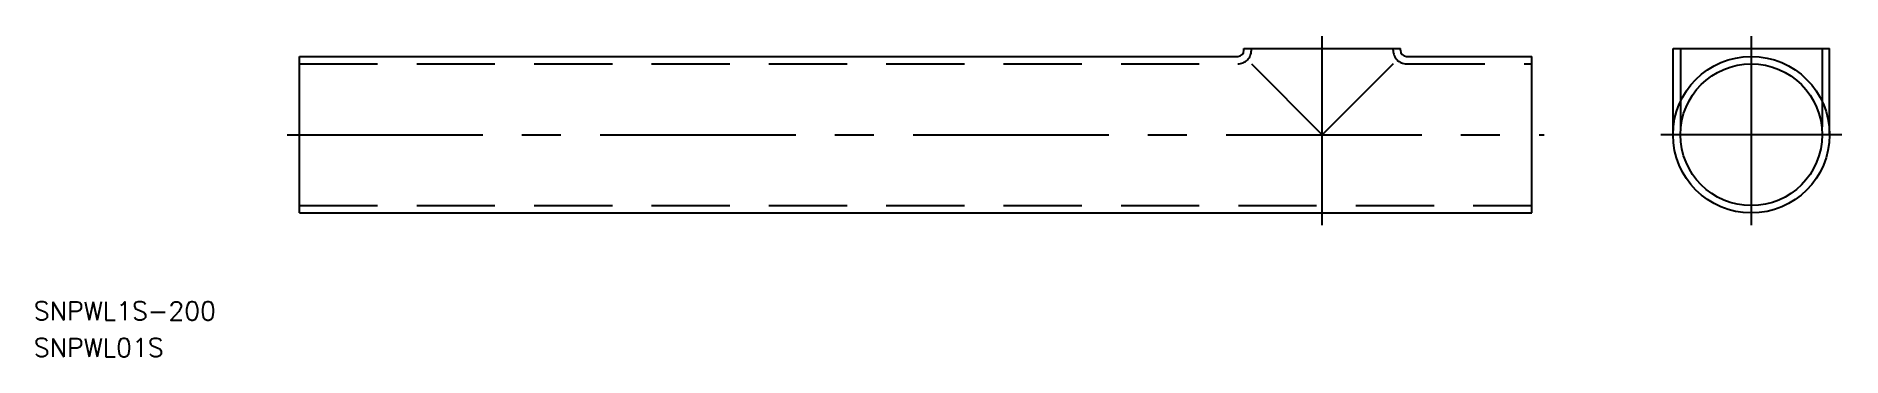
# Model space of a CAD drawing. Extents: x -278 to 15, y -36 to 16.
import ezdxf

# ---------------------------------------------------------------- set-up
doc = ezdxf.new("R2010")
doc.units = 0
doc.linetypes.add('CENTER', pattern=[50.8, 31.75, -6.35, 6.35, -6.35])
doc.linetypes.add('DASHED', pattern=[19.05, 12.7, -6.35])
doc.layers.get('0').update_dxf_attribs({"linetype": 'CONTINUOUS'})
doc.layers.add('CENTER', color=1, linetype='CENTER')
doc.layers.add('外形線', color=7, linetype='CONTINUOUS')
doc.styles.get("Standard").update_dxf_attribs({"font": 'txt.shx', "height": 3, "bigfont": 'bigfont.shx'})

# ---------------------------------------------------------------- blocks, each defined once
blk = doc.blocks.new('*U2')
at = {"color": 7, "linetype": 'CONTINUOUS'}
blk.add_text('SNPWL1S-200', height=3, dxfattribs=at).set_placement((-278.75, -30.1))
blk = doc.blocks.new('*U3')
at = {"color": 7, "linetype": 'CONTINUOUS'}
blk.add_text('SNPWL01S', height=3, dxfattribs=at).set_placement((-278.75, -36.05))

msp = doc.modelspace()

# ---------------------------------------------------------------- linework, layer by layer
at = {"color": 7, "linetype": 'CONTINUOUS'}
for p, q in [((-235.64, 12.7), (-83.34, 12.7)), ((-235.64, -12.7), (-235.64, 12.7)), ((-82.34, 14), (-56.94, 14)), ((-55.94, 12.7), (-35.64, 12.7)), ((-35.64, -12.7), (-35.64, 12.7)), ((-12.7, 14), (12.7, 14)), ((-12.7, 0), (-12.7, 14)), ((12.7, 0), (12.7, 14)), ((-81.14, 11.5), (-69.64, 0)), ((-58.14, 11.5), (-69.64, 0)), ((-235.64, -12.7), (-35.64, -12.7))]:
    msp.add_line(p, q, dxfattribs=at)
at = {"color": 3, "linetype": 'DASHED'}
for p, q in [((-81.14, 13.7), (-81.14, 14)), ((-58.14, 13.7), (-58.14, 14)), ((-11.5, 14), (-11.5, 0)), ((11.5, 14), (11.5, 0)), ((-235.64, 11.5), (-83.34, 11.5)), ((-55.94, 11.5), (-35.64, 11.5)), ((-235.64, -11.5), (-35.64, -11.5))]:
    msp.add_line(p, q, dxfattribs=at)
at = {"color": 7, "linetype": 'CONTINUOUS'}
for radius in [12.7, 11.5]:
    msp.add_circle((0, 0), radius, dxfattribs=at)
at = {"color": 3, "linetype": 'DASHED'}
for centre, start, end in [((-83.34, 13.7), 270, 0), ((-55.94, 13.7), 180, 270)]:
    msp.add_arc(centre, 2.2, start, end, dxfattribs=at)
at = {"layer": 'CENTER', "color": 1, "linetype": 'CENTER'}
for p, q in [((-69.64, -14.7), (-69.64, 16)), ((0, 16), (0, -14.7)), ((-237.64, 0), (-33.64, 0)), ((14.7, 0), (-14.7, 0))]:
    msp.add_line(p, q, dxfattribs=at)
at = {"layer": '外形線'}
for p, q in [((-82.34, 13.7), (-82.34, 14)), ((-56.94, 13.7), (-56.94, 14))]:
    msp.add_line(p, q, dxfattribs=at)
for centre, start, end in [((-83.34, 13.7), 270, 0), ((-55.94, 13.7), 180, 270)]:
    msp.add_arc(centre, 1, start, end, dxfattribs=at)

# ---------------------------------------------------------------- block references
at = {"color": 7, "linetype": 'CONTINUOUS'}
for name in ['*U2', '*U3']:
    msp.add_blockref(name, (0, 0), dxfattribs=at)

doc.saveas('drawing.dxf')
